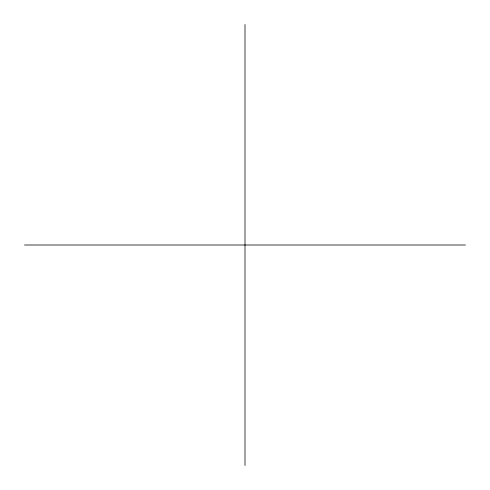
<?xml version="1.0" encoding="UTF-8"?>
<svg xmlns="http://www.w3.org/2000/svg" width="490" height="490" viewBox="0 0 490 490"><rect width="100%" height="100%" fill="white"/><g stroke="black" fill="none" stroke-linecap="round" stroke-linejoin="round"><path stroke-width="0.73" d="M24.5 245L465.5 245M245 24.5L245 465.5"/></g></svg>
